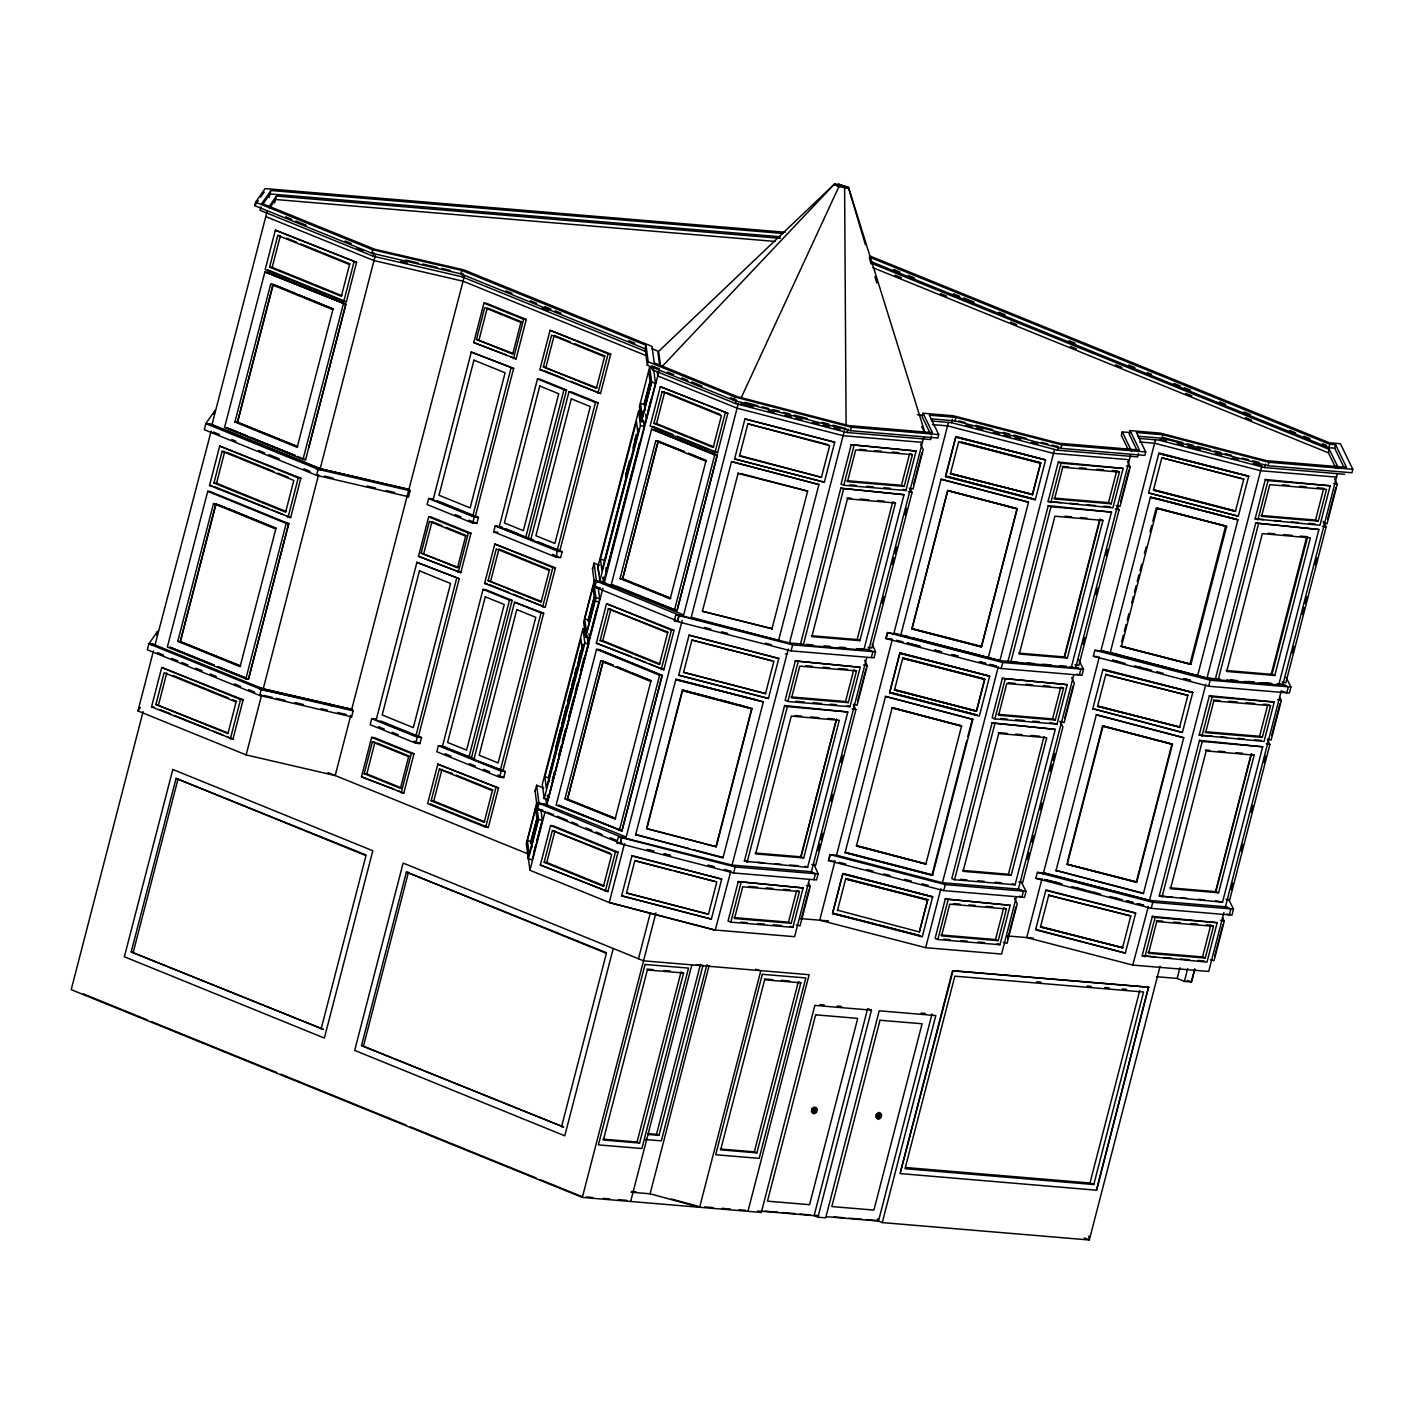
<?xml version="1.0" encoding="UTF-8"?>
<svg xmlns="http://www.w3.org/2000/svg" width="1424" height="1424" viewBox="0 0 1424 1424"><rect width="100%" height="100%" fill="white"/><g stroke="black" fill="none" stroke-linecap="round" stroke-linejoin="round"><path stroke-width="1.5" d="M259.649 695.446L261.197 689.447L353.134 710.861L352.102 709.49L260.361 688.112L261.197 689.447L352.298 709.526L353.134 710.861L351.586 716.859L259.649 695.446L147.348 649.789L148.897 643.79L261.197 689.43L263.209 688.913L330.421 704.488L331.258 705.77L330.421 704.435L258.883 688.504M210.378 491.529L207.744 491.298L167.356 646.994L245.854 678.874L248.488 679.106L288.609 523.64M308.723 447.688L345.729 304.273L267.178 272.162M555.947 746.763L560.914 727.557M561.999 723.285L566.414 706.215M567.517 701.961L570.828 689.163M571.932 684.891L573.587 678.483M574.691 674.228L576.346 667.82M579.105 657.158L580.761 650.75M583.075 644.075L548.525 777.735L549.059 781.527M638.717 428.749L604.719 560.291L600.43 559.205L636.475 421.415L637.916 432.985M552.334 780.512L554.559 771.897M559.009 754.684L561.234 746.087M562.338 741.779L565.666 728.874M569.013 715.969L574.014 696.603M575.118 692.295L577.343 683.698M580.689 670.775L584.018 657.87M639.661 442.579L606.304 571.683L605.805 567.891M586.261 629.408L583.021 628.607L542.33 784.232L544.217 798.544L548.009 799.505L588.201 644.004L587.097 635.674M684.463 451.657L655.788 440.746L620.045 578.589L622.662 578.803L658.119 440.942L684.214 451.639M603.046 661.128L567.464 798.989L615.702 818.551L564.954 798.775L600.714 660.932L613.085 665.239M621.932 830.904L558.778 805.272L621.932 830.904L662.249 675.474L599.148 649.575L596.531 649.344L556.143 805.041L621.932 830.904L662.035 675.457L598.828 649.558M930.637 418.798L954.934 420.845L1060.88 448.346L1144.807 455.395L1145.697 451.942L1061.77 444.893L955.824 417.392L929.32 415.167L938.701 434.569L937.811 438.022L850.484 430.689L733.93 400.447L647.333 365.238L645.161 348.773L460.824 273.835L371.753 253.205L254.7 205.626L255.59 202.172L265.078 188.591L785.194 232.254M261.001 206.836L260.111 210.289L372.963 256.16L462.035 276.79L646.176 351.657M269.118 197.402L270.898 190.496L783.253 233.5M156.569 635.229L157.601 631.224L148.897 643.79L155.038 644.947L211.161 431.134M213.974 414.402L215.024 410.397L205.821 423.658L204.273 429.674L316.573 475.331L408.51 496.745L410.059 490.746L409.293 489.518L317.356 468.104L318.122 469.333L410.059 490.746M350.767 715.578L351.586 716.859L350.731 715.56L335.21 775.546L246.138 754.916L137.95 710.932L153.454 650.946M211.945 424.815L267.071 211.624M143.094 711.626L71.2 989.644L582.345 1197.424L761.324 1212.447L814.866 1005.415L871.452 1010.15L817.91 1217.2L814.119 1215.651L759.704 1211.094M274.69 202.813L276.434 196.049L780.334 238.342M151.514 706.909L161.713 667.482L243.148 699.736L232.949 739.181L151.514 706.909L154.13 707.141M209.524 485.477L219.723 446.05L300.856 478.179L290.656 517.606L209.524 485.477L212.14 485.691M264.9 271.966L224.511 427.645L302.974 459.507L305.59 459.738L345.907 304.291L264.9 271.966L345.907 304.291M275.366 230.172L265.167 269.599L343.754 301.55L346.37 301.781L356.587 262.336L275.366 230.172L356.57 262.336M155.928 704.453L164.134 672.715L236.099 701.979L227.893 733.698L155.928 704.453L228.463 733.093M213.938 483.003L222.144 451.283L224.761 451.497L216.555 483.234L213.938 483.003L285.619 512.159L293.825 480.422L222.144 451.283M269.581 267.142L277.787 235.405L280.403 235.636L272.198 267.356L269.581 267.142L341.351 296.317L349.539 264.579L277.787 235.405M158.562 704.666L166.768 672.947M213.511 503.526L275.793 529.034L240.086 666.681L177.769 641.37L213.511 503.526L224.173 507.051M234.907 422.02L270.667 284.177L273.283 284.408L237.523 422.252L234.907 422.02L297.189 447.314L332.896 309.667L270.667 284.177M177.769 641.37L180.385 641.601L216.145 503.758M131.204 951.926L323.159 1029.285L131.204 951.926L176.078 778.412L365.986 854.952M133.286 952.104L178.142 778.59M230.332 738.949L240.531 699.522L243.148 699.736M245.854 678.874L286.188 523.427L288.805 523.658L248.488 679.106L218.246 666.841L248.488 679.106M288.04 517.393L298.221 477.948L300.856 478.179M302.974 459.507L343.291 304.06M343.754 301.55L353.953 262.123M371.753 253.205L372.643 249.752L255.59 202.172M372.963 256.16L373.853 252.707M316.573 475.331L318.122 469.333L320.133 468.799L364.686 479.123M246.138 754.916L261.66 694.93L260.806 694.574M263.209 688.913L318.584 474.815M320.133 468.799L375.277 255.608M460.824 273.835L461.714 270.382L372.643 249.752M462.035 276.79L462.925 273.337M351.692 709.419L464.349 276.238M375.918 719.031L371.717 718.675L370.169 724.691L415.755 743.221L419.955 743.577L421.522 737.561L380.778 720.989M432.86 498.881L428.66 498.525L427.093 504.523L472.697 523.071L476.898 523.409L478.446 517.41L437.684 500.839M361.465 776.81L371.664 737.383L374.281 737.596L413.992 753.741L403.793 793.168L361.465 776.81L393.861 789.145M416.912 562.355L376.167 719.957L415.861 736.101L418.496 736.315L459.24 578.714L416.912 562.355L459.24 578.714M418.478 556.286L428.677 516.841L431.294 517.054L470.988 533.199L460.789 572.644L418.478 556.286L460.789 572.644M471.291 352.084L433.092 499.806L472.786 515.951L475.385 516.164L513.637 368.442L471.291 352.084L513.637 368.442M473.747 342.561L483.946 303.116L486.563 303.348L526.275 319.474L516.075 358.919L473.747 342.561L506.143 354.879M364.188 773.659L372.394 741.94L375.01 742.153L366.805 773.891L364.188 773.659L400.429 788.398L408.635 756.678L372.394 741.94M421.184 553.117L429.389 521.398L465.648 536.136L457.442 567.856L421.184 553.117L458.047 567.268M476.47 339.41L484.676 307.673L520.917 322.411L512.711 354.149L476.47 339.41L513.316 353.544M423.818 553.349L432.024 521.611L442.081 525.705M479.087 339.624L487.293 307.904L521.522 321.824M321.094 1029.107L365.968 855.61L176.078 778.412M401.159 792.954L411.358 753.527L413.992 753.741M415.861 736.101L456.623 578.5M458.172 572.412L468.371 532.985L470.988 533.199M472.804 515.951L511.002 368.229M513.441 358.706L523.64 319.261L526.275 319.474M415.755 743.221L417.303 737.205L421.522 737.561M472.697 523.071L474.245 517.054L478.446 517.41M442.597 746.051L438.378 745.695L436.83 751.712L499.557 777.219L503.758 777.575L505.324 771.559L473.872 759.597L514.58 602.21L543.683 613.174L502.975 770.58L473.872 759.597M562.177 551.693L557.977 551.337L495.249 525.83L562.177 551.693L560.629 557.692L556.428 557.336L493.683 531.846L495.249 525.83L501.8 527.147L499.201 526.933L537.471 378.98L540.088 379.211L566.556 389.962L528.304 537.916L499.201 526.933L501.8 527.147M361.518 1045.554L563.584 1127.025L361.518 1045.554L406.392 872.04L606.41 952.674M363.583 1045.714L408.457 872.218M437.827 764.207L427.627 803.652L485.673 827.237L488.307 827.469L498.507 788.024L437.827 764.207L498.507 788.024M484.587 583.431L494.787 544.004L555.449 567.82L545.25 607.247L484.587 583.431L487.204 583.644M539.856 369.706L550.056 330.279L610.718 354.095L600.519 393.522L539.856 369.706L542.473 369.937M442.348 746.781L483.056 589.394L485.673 589.625L512.142 600.376L471.451 757.764L442.348 746.781L444.982 747.013M439.357 769.085L492.366 790.64L484.16 822.36L431.152 800.822L439.357 769.085L452.173 773.446M488.112 580.6L496.3 548.881L549.308 570.419L541.102 602.156L488.112 580.6L541.69 601.533M543.381 366.876L551.586 335.156L604.577 356.694L596.371 388.432L543.381 366.876L596.959 387.826M431.152 800.822L433.768 801.036L441.974 769.316M490.728 580.814L498.934 549.094L549.895 569.814M545.997 367.107L554.203 335.37L570.508 342.009M468.816 757.55L509.525 600.163L512.142 600.376M525.67 537.685L563.94 389.749L566.556 389.962M559.828 550.732L598.098 402.761L571.629 392.009L568.995 391.796L530.743 539.749L533.324 539.963L528.268 537.898M485.673 827.237L495.872 787.81M500.34 770.348L541.049 612.961L543.683 613.174M542.633 607.033L552.832 567.589L555.449 567.82M598.098 402.761L595.463 402.547L557.193 550.501L556.428 557.336M597.902 393.309L608.101 353.864L610.718 354.095M499.557 777.219L501.106 771.203L505.324 771.559M645.161 348.773L646.051 345.32L461.714 270.382M535.104 791.121L536.634 785.229L543.826 788.148M592.544 569.03L594.075 563.139L599.451 565.328M647.333 365.238L648.223 361.785L646.051 345.32M527.361 840.676L535.566 808.939L537.489 822.645L529.283 854.364L527.361 840.676L531.152 841.62L531.971 847.494M584.694 618.959L592.9 587.24L594.823 600.928L586.617 632.665L584.694 618.959L588.486 619.903L589.038 623.819M653.42 368.157L649.629 367.214L639.429 406.641L641.53 421.646L645.321 422.59L655.521 383.145L653.723 370.293M547.759 804.987L538.966 803.385L537.435 809.277L541.156 809.971L537.435 809.224L534.997 790.213M931.527 436.082L930.637 439.535L847.12 432.522L735.585 403.579L652.441 369.777L653.331 366.324L659.419 368.798M530.6 842.741L536.51 819.904M587.934 621.024L593.844 598.205M530.476 843.293L537.72 816.237M588.486 619.903L594.502 596.638M625.652 475.296L629.533 460.29M634.534 440.977L636.19 434.551M644.289 403.437L650.198 380.6M645.125 410.254L644.307 404.38L650.323 381.116M540.871 809.669L542.366 820.384L532.167 859.829L528.375 858.886L538.575 819.441L536.474 804.435M598.205 587.952L599.718 598.667L589.518 638.112L585.727 637.169L595.926 597.724L593.808 582.736M641.53 421.646L651.729 382.202L649.629 367.214M533.626 853.207L535.816 844.735M536.901 840.516L541.28 823.588M590.408 633.609L596.976 608.226M647.867 411.732L651.16 399.04M713.958 929.925L609.258 902.531L529.924 870.278L545.178 811.324M536.634 785.229L538.966 803.332L546.816 804.88L602.868 588.272M603.972 583.982L659.063 370.988M660.309 386.652L650.109 426.096L715.008 452.476L717.625 452.69L727.842 413.263L660.309 386.652L727.824 413.263M611.216 584.855L651.605 429.158L717.322 455.288L677.005 610.718L611.216 584.855L613.851 585.086M596.336 643.167L606.535 603.723L674.05 630.334L663.851 669.761L596.336 643.167L631.402 656.571M653.919 423.373L662.124 391.653L664.741 391.867L656.535 423.604L653.919 423.373L713.193 447.474L721.398 415.737L662.124 391.653M540.355 864.991L550.554 825.546L553.188 825.778L618.087 852.157L607.888 891.584L540.355 864.991L607.888 891.584M608.351 608.724L667.625 632.808L659.419 664.545L600.145 640.444L608.351 608.724L668.194 632.203M552.387 830.548L611.644 854.649L603.438 886.369L544.182 862.285L552.387 830.548L610.184 853.207M600.145 640.444L602.761 640.675L610.967 608.938M544.182 862.285L546.798 862.499L555.004 830.762M622.662 578.803L670.793 598.365L622.537 578.803L658.422 440.959M567.589 799.006L603.349 661.163L613.37 665.275M674.371 610.487L714.688 455.057L717.322 455.288M715.008 452.476L725.208 413.031M619.298 830.673L659.615 675.243L662.249 675.474M661.234 669.547L671.434 630.102L674.05 630.334M605.271 891.371L615.471 851.926L618.087 852.157M733.93 400.447L734.82 396.993L648.223 361.785M535.371 808.298L620.33 843.222L621.843 837.33L625.314 836.903L621.647 837.241L732.061 865.062L811.395 871.719M592.811 586.207L677.753 621.131L679.284 615.239L682.897 614.937L679.07 615.15M735.585 403.579L736.475 400.126L730.387 397.652M624.513 843.578L609.258 902.531L715.257 930.032L794.592 936.689L809.295 879.836M626.168 837.134L682.185 620.526M683.306 616.236L738.38 403.223M691.085 617.838L731.509 461.607L818.925 484.552L778.554 640.533L691.245 617.268M635.496 835.301L675.919 679.052L763.317 701.996L722.965 857.996L635.727 834.482M561.519 1126.847L606.393 953.332L406.392 872.04M621.612 895.821L631.971 855.824L721.719 879.106L711.359 919.121L621.612 895.821L711.359 919.121M678.678 675.172L689.038 635.175L778.786 658.458L768.426 698.472L678.678 675.172L768.426 698.472M734.588 458.937L744.966 418.941L834.713 442.223L824.336 482.22L734.588 458.937L824.336 482.22M626.507 892.99L708.458 914.244L626.507 892.99L634.873 860.683L670.597 869.957M683.573 672.342L765.525 693.595L683.573 672.342L691.939 640.035L771.79 660.754M827.718 444.519L747.867 423.8L739.483 456.089L821.434 477.36L739.661 455.52M613.228 948.491L564.776 1135.8L354.683 1050.396L403.134 863.069L643.541 960.808L809.135 974.71L747.938 1211.326M702.406 611.27L772.057 628.732L702.406 611.27L738.219 472.875M689.002 691.744L682.701 690.088L646.816 828.732L716.254 846.746L646.567 828.519L682.203 690.676L751.605 708.903L716.005 846.532M638.486 958.761L650.359 912.873M582.345 1197.424L655.948 912.837M602.975 1139.147L637.062 1142.012L681.046 971.969L683.573 972.984L639.59 1143.045L603.367 1140.001L647.35 969.958L683.573 972.984M771.844 629.301L807.657 491.102L740.355 473.444M716.254 846.746L752.086 708.298M630.654 1201.482L691.85 964.867M708.458 914.244L716.824 881.954L634.873 860.683M765.525 693.595L773.891 661.306L691.939 640.035M821.434 477.36L829.64 445.641L747.867 423.8M647.635 1133.593L656.517 1134.341L700.483 964.297M647.956 1134.447L659.027 1135.373L703.011 965.312L696.372 964.76M715.257 930.032L730.85 871.114M732.061 865.062L788.291 649.006M679.106 615.097L789.501 642.972L844.379 430.742M706.874 964.742L661.323 1140.855L644.769 1139.467M630.992 1192.208L650.092 1193.81L709.063 965.792M847.12 432.522L848.01 429.069M733.645 872.965L735.193 866.967L818.124 873.927L816.575 879.943L733.645 872.965L616.823 842.866L618.39 836.849L735.193 866.967M791.085 650.875L792.634 644.876L875.564 651.836L874.016 657.835L791.085 650.875L674.264 620.775L675.83 614.759L792.634 644.876M850.484 430.689L851.374 427.236L938.701 434.569M738.255 881.598L728.056 921.043L730.797 922.147L792.919 927.362L803.118 887.935L738.255 881.598L803.118 887.935M795.322 660.95L785.122 700.394L787.864 701.498L849.986 706.713L860.185 667.286L795.322 660.95L860.185 667.286M851.249 444.715L841.05 484.16L843.791 485.264L905.895 490.479L916.095 451.034L851.249 444.715L916.095 451.034M744.36 861.2L784.606 705.521L847.832 711.964L807.622 867.394L744.36 861.2L748.686 861.556M840.819 488.236L800.555 643.897L803.296 645.019L863.834 650.092L904.026 494.68L840.819 488.236L904.026 494.68M730.797 922.147L740.996 882.72M787.864 701.498L798.063 662.071M843.791 485.264L853.991 445.837M747.102 862.303L787.347 706.642L847.832 711.964M803.296 645.019L843.542 489.34M760.825 970.652L699.629 1207.267L650.092 1193.81M800.858 856.839L836.458 719.209M755.076 852.994L800.964 856.839L836.547 719.209M811.271 635.691L857.159 639.554L892.741 501.924L895.482 503.028L859.9 640.658L811.822 636.635L847.476 498.792L895.482 503.028M803.706 857.96L839.288 720.33L791.281 716.094L755.628 853.919L803.706 857.96L800.964 856.839M733.947 917.59L788.469 922.165L796.675 890.445L799.416 891.549L791.21 923.286L734.499 918.516L742.705 886.796L799.416 891.549M790.996 696.941L845.536 701.516L853.741 669.796L856.483 670.918L848.277 702.637L791.566 697.885L799.772 666.147L856.483 670.918M846.924 480.707L901.463 485.281L909.669 453.562L912.41 454.665L904.204 486.403L847.494 481.632L855.699 449.913L912.41 454.665M870.117 257.406L1329.731 444.252L1335.57 444.733L1346.517 467.375L1266.417 460.664L1160.418 433.145L1130.104 430.6L1139.431 450.002L1059.296 443.273L953.35 415.772L923.037 413.227L922.147 416.68L930.602 434.142M811.324 871.951L866.718 657.799M923.713 437.399L868.836 649.629L856.714 648.614M818.23 850.555L819.904 844.094M821.025 839.786L822.68 833.325M831.046 801.018L832.72 794.556M841.068 762.249L842.741 755.788M882.221 603.1L883.895 596.656M892.243 564.349L893.916 557.888M895.037 553.58L896.711 547.119M905.059 514.812L906.732 508.35M801.231 919.228L808.885 889.608M857.746 700.697L865.952 668.96M913.674 484.463L921.88 452.725M808.458 882.827L810.238 886.476L800.039 925.903L796.247 925.013M853.919 705.806L855.877 709.739L815.614 865.418L811.84 864.51M864.653 660.344L867.287 665.827L857.088 705.254L853.314 704.364M910.114 488.503L912.072 492.455L871.808 648.116L868.035 647.226M813.905 879.712L815.471 873.695L810.398 871.648L813.068 872.716M871.346 657.621L872.894 651.605L867.839 649.558L870.509 650.626M828.75 860.719L830.299 854.703L836.725 855.237M720.259 1149.008L754.346 1151.856L798.33 981.812L800.858 982.827L756.874 1152.888L720.651 1149.844L764.635 979.801L800.858 982.827M834.962 861.235L819.708 920.189L925.653 947.69L1001.588 954.062L1016.291 897.209M948.402 422.554L893.952 633.128L999.879 660.629L1071.275 667.5L1111.468 512.088L1048.26 505.645L1007.996 661.306M932.079 421.041L951.57 422.679L952.46 419.226M954.934 420.845L955.824 417.392M900.698 635.478L941.122 479.229L1028.52 502.191L988.149 658.173L900.698 635.478L907.266 636.564M845.091 852.638L885.514 696.407L972.895 719.44L932.56 875.333L845.091 852.638L932.56 875.333M832.506 913.532L842.883 873.517L932.613 896.817L922.254 936.814L832.506 913.532L875.404 924.051M889.573 692.883L899.932 652.868L989.68 676.169L979.32 716.165L889.573 692.883L899.932 652.868M945.5 476.648L955.86 436.634L1045.608 459.934L1035.23 499.931L945.5 476.648L955.86 436.634M837.401 910.684L845.785 878.394L927.718 899.648L919.352 931.955L837.543 910.185M894.468 690.035L902.834 657.746L984.785 678.999L976.561 710.825L894.468 690.035L976.419 711.306L894.628 689.465M950.395 473.8L1032.507 494.502L950.395 473.8L958.761 441.511M912.001 628.91L947.814 490.515L1017.217 508.742L981.456 646.923L912.001 628.91L981.456 646.923M961.592 725.991L892.225 707.675L856.411 846.07L925.849 864.101L856.572 845.5M811.929 1108.922L812.25 1111.201M814.119 1215.651L867.661 1008.619L871.452 1010.15M981.403 646.514L1016.985 508.884L947.601 490.657L911.947 628.482L981.617 646.371M925.849 864.101L961.609 725.884L892.225 707.675M932.097 874.71L966.718 740.783M967.822 736.528L972.272 719.334M919.352 931.955L927.718 899.648M976.419 711.306L984.767 679.088L902.674 658.315L984.625 679.568M1032.329 495.071L1040.713 462.764L960.862 442.045L1040.695 462.853L1032.489 494.573L950.538 473.302M877.807 1114.369L876.97 1117.573L878.501 1119.335L880.851 1117.893L881.687 1114.689L880.157 1112.927L877.362 1114.814M925.653 947.69L940.89 888.736M906.839 636.439L887.739 632.612L886.191 638.628L892.385 639.145L836.511 855.219L942.457 882.72L998.331 666.646M1054.347 450.055L999.879 660.629L955.486 649.095M943.756 890.605L945.305 884.589L1026.045 891.371L1024.497 897.387L943.756 890.605L828.376 860.612L829.925 854.596L945.305 884.589M1001.197 668.515L1002.745 662.498L1083.486 669.28L1081.937 675.296L1001.197 668.515L885.799 638.522L887.366 632.505L1002.745 662.498M951.57 422.679L1057.498 450.18L1058.406 446.727L1052.033 445.071M1060.88 448.346L1061.77 444.893M945.305 898.971L935.105 938.416L937.846 939.537L999.951 944.735L1010.15 905.308L945.305 898.971L1010.15 905.308M1002.354 678.34L992.154 717.767L994.895 718.889L1057.017 724.104L1067.217 684.659L1002.354 678.34L1067.217 684.659M1048.082 501.533L1058.281 462.088L1123.127 468.425L1112.927 507.852L1048.082 501.533L1060.933 502.601M992.065 722.929L951.802 878.608L954.543 879.729L1015.081 884.802L1055.273 729.373L992.065 722.929L1055.273 729.373M937.846 939.537L948.028 900.093M994.895 718.889L1005.095 679.444M1050.823 502.636L1061.022 463.209L1123.127 468.425M954.543 879.729L994.806 724.051M1010.737 662.427L1051.001 506.748L1111.468 512.088M877.665 1218.819L877.22 1220.546L866.326 1219.638M826.24 1216.683L878.483 1221.062L932.026 1014.013M878.483 1221.062L882.275 1222.593L935.817 1015.561L879.231 1010.809L825.689 1217.858L817.91 1217.2M900.627 1171.436L952.531 970.67L1148.527 987.135L1096.533 1190.215L900.075 1173.572L953.012 970.865L1149.008 987.313M1064.191 656.927L1099.791 519.297L1102.941 520.436L1067.341 658.084L1019.281 654.043L1054.917 516.218L1102.941 520.436M1130.905 432.647L1122.29 431.917L1121.382 435.37L1127.915 448.952M962.517 870.402L1008.406 874.265L1044.006 736.617M1018.712 653.118L1064.6 656.962L1100.2 519.333M1011.147 875.368L1046.747 737.739L998.722 733.502L963.087 871.346L1011.147 875.368L1008.406 874.265M940.979 934.963L995.501 939.555L1003.706 907.818L1006.448 908.939L998.242 940.659L941.531 935.906L949.737 904.169L1006.448 908.939M998.028 714.332L1052.567 718.906L1060.773 687.169L1063.514 688.29L1055.309 720.01L998.598 715.257L1006.804 683.52L1063.514 688.29M1053.956 498.08L1108.495 502.654L1116.701 470.935L1119.442 472.056L1111.236 503.776L1054.525 499.023L1062.731 467.286L1119.442 472.056M1130.104 430.6L1129.196 434.053L1137.598 451.515M1073.714 675.154L1018.391 889.092L1021.061 890.178M1130.709 454.772L1075.832 667.002L1078.484 668.087M1027.469 859.313L1029.143 852.851M1031.919 842.082L1033.593 835.621M1040.285 809.775L1041.941 803.314M1050.307 771.025L1051.98 764.563M1053.084 760.256L1054.757 753.794M1083.112 644.182L1084.785 637.721M1095.91 594.645L1097.584 588.183M1105.95 555.876L1107.605 549.415M1007.694 938.719L1015.899 906.981M1064.76 718.07L1072.966 686.35M1120.67 501.835L1128.876 470.098M1117.128 505.894L1119.068 509.828L1078.822 665.506L1075.031 664.599M1127.577 461.483L1130.229 466.965L1120.029 506.392L1116.256 505.502M1138.541 453.455L1137.634 456.908L1057.498 450.18M1007.355 935.942L1026.757 937.579L1042.012 878.608M1043.133 874.318L1099.328 656.962M1155.469 439.927L1101.001 650.519L1207.018 678.02L1219.763 679.088M1162.002 438.218L1162.892 434.765L1268.891 462.284L1352.8 469.315L1351.91 472.768L1268.001 465.737L1162.002 438.218L1137.687 436.189M1035.729 929.374L1125.334 953.119L1035.586 929.819L1045.786 890.392L1135.693 913.104L1045.928 889.947M1092.653 709.188L1103.013 669.173L1192.76 692.456L1182.401 732.47L1092.813 708.618M1148.581 492.935L1158.94 452.939L1248.688 476.221L1238.328 516.236L1148.581 492.935L1238.328 516.236M1040.481 926.988L1122.593 947.69L1040.481 926.988L1048.865 894.681M1097.548 706.34L1179.659 727.041L1097.548 706.34L1105.914 674.05M1153.476 490.105L1235.427 511.358L1153.476 490.105L1161.842 457.798L1241.692 478.517M1055.932 870.936L1096.32 714.848L1183.718 737.792L1143.401 893.649L1056.11 870.384M1121.614 641.743L1123.287 635.282M1124.39 630.974L1126.064 624.513M1127.185 620.205L1128.858 613.744M1131.635 602.975L1133.308 596.514M1134.43 592.206L1136.103 585.745M1137.206 581.437L1138.88 574.976M1140.001 570.668L1141.656 564.207M1144.451 553.455L1146.124 546.994M1150.022 531.917L1151.696 525.456M1152.799 521.148L1156.146 508.226L1226.651 526.275M1157.178 508.297L1226.58 526.524L1190.891 664.474L1121.453 646.443L1157.267 508.048L1224.551 525.723M1067.413 861.858L1102.496 726.187L1172.415 744.343L1136.69 882.399L1067.252 864.368L1103.066 725.973L1170.35 743.648M1225.548 526.435L1189.948 664.065L1120.492 646.051M1171.899 744.414L1136.299 882.043L1066.861 864.012M1122.432 948.242L1130.798 915.952L1048.687 895.251L1130.798 915.952M1179.499 727.611L1187.865 695.304L1105.754 674.602L1187.83 695.428M1235.427 511.358L1243.793 479.069M1125.334 953.119L1135.693 913.104M1026.757 937.579L1132.774 965.08L1148.367 906.465M1139.147 438.414L1158.62 440.052L1264.637 467.57L1265.527 464.117M1151.215 908.334L1152.781 902.318L1233.504 909.099L1231.956 915.116L1151.215 908.334L1035.835 878.341L1037.384 872.325L1152.781 902.318M1208.656 686.243L1210.204 680.227L1290.945 687.009L1289.396 693.025L1208.656 686.243L1093.276 656.25L1094.825 650.234L1210.204 680.227M1268.001 465.737L1268.891 462.284M1142.137 955.789L1152.336 916.362L1217.182 922.681L1206.982 962.126L1142.137 955.789L1154.989 956.875M1199.186 735.14L1209.385 695.713L1274.249 702.032L1264.049 741.477L1199.186 735.14L1212.038 736.226M1255.114 518.906L1265.313 479.479L1330.158 485.798L1319.959 525.242L1255.114 518.906L1263.675 519.618M1159.243 896.016L1199.506 740.355L1262.714 746.799L1222.522 902.211L1159.243 896.016L1172.219 897.102M1255.701 523.053L1215.437 678.732L1218.179 679.835L1278.716 684.926L1318.909 529.497L1255.701 523.053L1318.909 529.497M1144.878 956.91L1155.078 917.465L1217.182 922.681M1201.927 736.261L1212.127 696.817L1274.249 702.032M1257.855 520.027L1268.054 480.582L1330.158 485.798M1161.984 897.138L1202.248 741.459L1262.714 746.799M1218.179 679.835L1258.442 524.174M905.628 1167.52L1089.983 1183.006L1139.77 990.463M1093.774 1184.537L1143.561 992.012L954.828 976.17L905.041 1168.695L1093.774 1184.537L1089.983 1183.006M1148.527 987.135L1096.533 1190.215M1160.079 966.309L1089.307 1239.984L882.275 1222.593M1156.484 976.704L1177.167 978.448L1179.944 967.75M1177.167 978.448L1184.394 981.385L1187.705 968.551M871.274 261.696L1328.841 447.706L1329.731 444.252M1194.611 969.139L1191.283 981.955L1187.278 980.335M872.663 267.57L1328.147 452.725L1329.322 449.308L1338.702 468.692M1194.878 969.157L1191.568 981.973L1184.394 981.385M1271.187 674.3L1306.769 536.67M1335.943 468.265L1328.432 452.761L1329.322 449.308M1215.544 891.638L1251.144 754.008L1254.188 755.147L1218.588 892.777L1170.528 888.754L1206.181 750.911L1254.188 755.147M1169.958 887.811L1215.847 891.673L1251.447 754.044M1226.135 670.526L1272.041 674.371L1307.641 536.741L1300.343 536.1M1274.783 675.492L1310.383 537.863L1262.376 533.626L1226.723 671.452L1274.783 675.492L1272.041 674.371M1148.011 952.353L1202.532 956.928L1210.738 925.191L1213.479 926.312L1205.274 958.032L1148.563 953.279L1156.769 921.559L1213.479 926.312M1205.078 731.705L1259.599 736.279L1267.805 704.542L1270.546 705.663L1262.34 737.401L1205.63 732.63L1213.835 700.911L1270.546 705.663M1260.988 515.47L1315.527 520.045L1323.733 488.307L1317.182 487.756M1343.811 467.054L1334.68 448.186L1335.57 444.733M1318.268 521.148L1326.474 489.429L1269.763 484.658L1261.557 516.396L1318.268 521.148L1315.527 520.045M1223.928 912.499L1208.691 971.453L1132.774 965.08M1225.049 908.192L1281.262 690.854M1337.385 473.8L1282.917 684.392L1277.72 683.947M1231.137 889.608L1232.81 883.147M1241.158 850.84L1242.832 844.379M1251.18 812.089L1252.853 805.628M1263.996 762.552L1265.669 756.091M1292.333 652.94L1294.007 646.478M1302.373 614.171L1304.046 607.71M1305.149 603.402L1306.823 596.941M1315.171 564.634L1316.844 558.172M1214.708 956.091L1222.913 924.372M1271.757 735.443L1279.962 703.723M1327.684 519.208L1335.89 487.471M1222.486 917.572L1224.248 921.221L1214.049 960.666L1210.364 959.776M1267.93 740.551L1269.888 744.503L1229.624 900.164L1225.939 899.292M1279.553 696.923L1281.315 700.572L1271.116 740.017L1267.431 739.127M1323.163 521.291L1326.082 527.2L1285.819 682.879L1282.134 681.989M1334.591 478.856L1337.225 484.338L1327.026 523.783L1323.341 522.893M642.402 411.963L638.611 411.002L597.92 566.645L599.807 580.956L603.598 581.918L644.235 426.524L643.452 420.276M544.858 776.81L580.885 639.002L582.345 650.572L546.353 788.166L544.858 776.81L548.632 777.753L583.021 646.318M625.67 475.919L627.913 467.392M632.932 448.204L635.157 439.678M638.611 430.991L601.943 570.579L600.43 559.205M556.143 746.817L561.163 727.628M562.284 723.356L566.752 706.304M567.856 702.05L576.773 667.927M577.895 663.673L581.241 650.875M599.807 580.956L640.444 425.562L638.611 411.002M544.217 798.544L584.855 643.167L583.021 628.607M552.387 780.53L554.648 771.933M559.134 754.72L561.394 746.123M562.516 741.833L565.88 728.928M569.262 716.023L570.383 711.733M547.439 795.411L548.009 799.505L588.646 644.129L587.863 637.881M731.509 461.607L818.925 484.552M744.966 418.941L834.713 442.223M689.038 635.175L778.786 658.458M631.971 855.824L721.719 879.106M682.701 690.088L752.014 708.547M807.604 491.102L738.041 473.444M763.406 701.765L675.759 679.622L754.862 699.522M941.122 479.247L1028.52 502.191M885.514 696.407L972.93 719.351M947.814 490.515L1017.217 508.742M932.613 896.817L842.705 874.087M1161.842 457.798L1243.757 479.194M1110.293 652.441L1150.485 497.029L1237.883 519.974L1197.602 675.724L1112.429 653.011M1096.373 714.706L1183.771 737.65M1121.453 646.443L1190.98 664.154M1103.066 725.973L1172.468 744.2M1067.252 864.368L1136.833 881.972M1248.688 476.221L1158.78 453.508L1248.652 476.346M1237.972 519.724L1150.396 497.35L1163.355 500.127M1192.76 692.456L1102.852 669.743L1192.725 692.58M1182.401 732.47L1092.778 708.743M741.05 398.097L838.914 186.615L838.772 184.372L834.5 184.016L658.618 351.408L660.522 365.808M154.753 645.357L148.915 643.79L153.044 644.129L265.345 689.786L261.197 689.447L268.887 691.227M682.861 614.634L604.15 582.719L594.609 580.422M625.439 836.742L546.727 804.809L537.168 802.531M254.7 205.626L258.26 200.535M260.628 197.135L264.188 192.044M270.898 190.496L261.891 203.383L374.743 249.253L463.815 269.884L652.05 346.406L654.221 362.871L737.365 396.673L848.9 425.616L932.435 432.629L923.037 413.227M263.262 203.614L270.008 193.949L780.156 236.758M269.172 206.444L276.434 196.049M269.492 208.171L275.544 199.502L775.012 241.421M137.95 710.932L140.371 707.461M662.32 366.271L834.5 184.016L838.914 186.615L848.811 188.235L924.781 432.166M813.353 1111.646L814.101 1108.709M876.258 1114.351L878.038 1114.511M877.682 1117.075L878.448 1114.155M677.753 621.131L678.678 615.488L676.204 614.848M620.33 843.222L621.968 843.026L620.116 843.133M212.71 425.135L205.839 423.622L318.122 469.315L322.269 469.671L209.969 424.014L205.839 423.658L213.6 425.26L324.334 470.276L321.326 470.062M318.335 468.443L406.926 488.913L409.827 490.693L409.044 489.464M1328.841 447.706L1334.68 448.186M1162.892 434.765L1136.37 432.54L1145.697 451.942M917.376 414.722L923.856 415.274M932.453 424.583L947.547 425.865L1053.493 453.366L1129.428 459.738M1139.52 441.974L1154.615 443.238L1260.614 470.739L1336.531 477.111M1264.637 467.57L1344.737 474.281M922.432 442.366L843.097 435.691L737.098 408.19L657.781 375.954L657.229 371.824M859.491 449.343L866.041 449.895M874.763 450.625L881.314 451.177M892.207 452.084L898.758 452.636M1062.162 466.36L1068.712 466.912M1079.623 467.82L1086.156 468.371M1097.067 469.279L1103.618 469.831M1112.34 470.561L1116.701 470.935M1282.294 484.836L1288.827 485.388M1299.738 486.296L1306.289 486.848M849.612 484.872L856.038 485.406M866.753 486.314L873.179 486.848M883.877 487.738L890.303 488.29M1069.495 503.331L1078.075 504.043M1086.637 504.772L1095.198 505.484M1103.76 506.196L1110.186 506.748M1274.391 520.525L1280.817 521.059M1291.532 521.967L1297.958 522.501M1308.656 523.409L1315.082 523.943M319.955 468.727L315.808 468.371L318.122 469.315M493.683 531.846L497.902 532.202M1095.198 650.341L1101.624 650.875L1207.356 678.358L1220.368 679.444M674.656 620.864L678.91 621.22M1093.65 656.339L1097.726 656.695M789.501 642.972L801.997 644.022M806.376 644.396L812.944 644.947M823.891 645.855L830.459 646.407M839.199 647.155L845.767 647.689M1010.168 661.501L1016.647 662.035M1027.452 662.943L1033.949 663.495M1042.582 664.225L1051.232 664.937M1059.883 665.667L1066.362 666.218M1070.332 666.539L1080.887 669.066L1079.339 675.083L1076.936 674.104M1230.585 679.996L1237.064 680.547M1247.869 681.455L1254.366 681.989M1263.017 682.719L1271.65 683.449M1226.865 679.996L1237.705 680.903M1244.202 681.455L1252.871 682.185M1259.368 682.719L1270.208 683.627M1276.705 684.179L1283.291 684.73L1288.346 686.795L1286.798 692.794L1281.903 691.227M785.336 653.865L786.653 653.972M805.753 665.773L812.303 666.325M823.197 667.233L829.747 667.785M838.469 668.515L847.191 669.244M1008.423 682.772L1014.974 683.324M1025.867 684.25L1032.418 684.802M1043.329 685.709L1049.862 686.261M1213.284 699.967L1219.816 700.519M1228.538 701.249L1237.278 701.979M1246 702.726L1254.722 703.456M1263.444 704.186L1267.805 704.542M795.838 701.284L804.4 702.014M812.962 702.726L821.541 703.438M830.103 704.168L836.529 704.702M1000.734 718.479L1007.16 719.031M1015.721 719.743L1024.283 720.473M1032.845 721.185L1039.271 721.719M1049.986 722.627L1057.017 724.104M1220.617 736.938L1227.043 737.49M1237.741 738.38L1244.167 738.914M1254.882 739.821L1261.308 740.355M618.764 836.938L621.238 837.579L620.526 843.204M1037.758 872.431L1044.184 872.965L1149.916 900.449L1225.85 906.821L1230.923 908.886L1229.357 914.884L1226.972 913.923M617.215 842.955L621.469 843.311M830.815 860.879L835.158 861.253M1036.209 878.43L1040.285 878.786M757.319 862.285L763.816 862.837M774.62 863.745L781.1 864.279M789.75 865.009L798.401 865.739M960.452 879.338L966.932 879.872M977.736 880.78L984.233 881.331M995.038 882.239L1001.535 882.791M1180.87 897.832L1187.349 898.384M1198.171 899.292L1204.651 899.826M1215.455 900.733L1222.522 902.211M942.457 882.72L1018.391 889.092L1023.447 891.157L1021.898 897.173L1019.495 896.194M748.686 886.422L757.408 887.152M766.148 887.882L772.68 888.434M783.592 889.341L790.142 889.893M953.546 903.617L960.079 904.151M968.818 904.899L975.351 905.433M986.262 906.358L992.813 906.91M1156.217 920.616L1162.749 921.168M1173.661 922.093L1180.211 922.627M1191.105 923.553L1197.655 924.105M1206.377 924.835L1210.738 925.191M800.306 918.569L828.554 920.936M1028.947 937.757L1033.326 938.131M740.907 922.111L747.333 922.663M758.049 923.553L764.474 924.087M773.036 924.817L781.616 925.529M943.667 939.128L950.093 939.68M960.791 940.57L967.216 941.104M977.932 942.012L984.358 942.546M1163.55 957.587L1172.112 958.316M1180.674 959.028L1189.254 959.74M1197.815 960.47L1204.241 961.004M1036.619 981.812L1041.015 982.168M1087.099 986.049L1091.496 986.405M1104.668 987.508L1109.047 987.882M1122.219 988.986L1126.615 989.36M646.959 969.103L653.349 969.637M663.993 970.527L670.401 971.061M764.243 978.947L772.751 979.659M781.278 980.371L789.804 981.1M819.779 1004.596L824.14 1004.97M837.187 1006.056L841.548 1006.43M921.15 1013.105L925.493 1013.479M631.633 1191.443L635.905 1191.799M764.973 1211.13L778.038 1212.216M782.381 1212.589L795.446 1213.675M799.807 1214.049L810.683 1214.957M814.795 1215.313L818.693 1215.633M833.681 1216.897L844.574 1217.805M848.918 1218.179L861.983 1219.264M586.172 1196.925L592.615 1197.477M603.331 1198.367L609.757 1198.919M618.336 1199.631L626.916 1200.361M704.738 1206.876L713.299 1207.605M721.861 1208.317L730.423 1209.047M738.985 1209.759L745.411 1210.293M1268.197 533.27L1274.907 533.858M1283.629 534.623L1292.369 535.388M1065.17 516.236L1071.649 516.823M1080.318 517.571L1086.797 518.158M846.924 497.884L851.285 498.258M860.007 499.041L868.747 499.806M877.469 500.572L884.019 501.141M1205.309 749.967L1209.67 750.359M1218.41 751.124L1224.96 751.694M1235.872 752.673L1242.404 753.243M998.171 732.577L1006.893 733.36M1015.632 734.125L1022.183 734.695M1030.905 735.478L1039.627 736.244M795.073 715.56L801.605 716.13M810.327 716.895L819.031 717.66M827.753 718.444L834.286 719.013M605.2 582.897L596.407 581.295M330.475 704.506L352.28 709.561M405.662 260.076L418.389 263.031M422.625 264.01L437.471 267.445M441.725 268.424L450.198 270.4M400.714 261.518L407.086 262.977M263.778 695.428L272.251 697.386M276.505 698.365L284.978 700.341M321.041 708.689L327.395 710.149M294.999 702.548L303.543 704.542M337.737 712.498L346.281 714.492M324.619 476.15L333.127 478.144M367.125 486.065L375.616 488.04M386.242 490.515L394.751 492.508M1333.54 483.466L1337.225 484.338M1126.455 466.057L1130.229 466.965M1322.309 526.31L1326.082 527.2M1115.295 508.92L1119.068 509.828M909.242 488.129L913.015 489.019L923.215 449.592L920.563 444.11M908.281 491.547L912.072 492.455M1285.961 685.816L1283.22 684.73M1277.631 699.7L1281.315 700.572M1266.203 743.613L1269.888 744.503M863.514 664.919L867.287 665.827M1060.328 721.737L1064.102 722.644L1074.301 683.2L1071.649 677.735M852.086 708.849L855.877 709.739M1228.52 907.907L1225.779 906.821M1220.564 920.349L1224.248 921.221M1018.836 881.901L1022.628 882.791L1062.874 727.112L1059.954 721.203M806.447 885.568L810.238 886.476M1003.261 942.385L1007.035 943.293L1017.234 903.848L1014.582 898.366M593.096 586.314L600.447 588.094M535.655 808.423L543.025 810.185M651.729 382.202L655.521 383.145M644.307 404.38L640.515 403.437L642.438 417.143L650.643 385.406L648.721 371.717M595.926 597.724L599.718 598.667M594.823 600.928L598.614 601.871M538.575 819.441L542.366 820.384M640.444 425.562L644.235 426.524M584.855 643.167L588.646 644.129M1163.764 437.702L1182.846 442.65M1187.082 443.754L1193.437 445.409M1197.673 446.513L1210.4 449.806M1214.636 450.91L1221.009 452.565M1225.245 453.651L1231.6 455.306M1242.209 458.065L1248.563 459.703M1252.8 460.806L1259.172 462.462M1160.133 439.375L1166.487 441.031M1177.096 443.772L1183.451 445.427M1187.687 446.531L1200.414 449.824M1215.259 453.669L1221.614 455.324M1232.223 458.083L1238.577 459.721M1253.423 463.583L1261.895 465.773L1206.947 678.251L1101.322 650.839M955.7 437.204L1045.608 459.934L955.842 436.705M1153.6 489.66L1235.551 510.913M958.601 442.063L1040.535 463.334M734.82 396.993L851.374 427.236M745.055 402.351L757.924 405.698M762.214 406.801L768.64 408.474M772.929 409.578L779.373 411.251M783.663 412.373L790.089 414.046M794.378 415.149L807.248 418.496M822.271 422.394L828.697 424.049M832.987 425.171L845.874 428.517M740.498 403.775L753.225 407.086M768.07 410.931L774.425 412.586M785.033 415.327L791.388 416.983M795.624 418.086L801.979 419.724M812.588 422.483L818.942 424.138M823.179 425.224L829.551 426.88M833.788 427.983L840.142 429.639M1033.272 498.809L945.661 476.079L1035.39 499.45M1112.447 660.149L1125.12 663.442M1139.912 667.269L1146.249 668.924M1156.804 671.665L1163.141 673.303M1184.27 678.785L1190.606 680.441M911.52 637.685L945.661 646.532M949.933 647.635L984.055 656.5M899.772 653.438L989.68 676.169L899.915 652.957M1097.673 705.895L1179.624 727.148M704.488 627.414L710.825 629.052M721.398 631.775L727.735 633.413M765.525 643.15L771.541 644.734M977.345 715.044L891.869 692.865L977.327 715.133M1056.056 870.527L1143.525 893.222M1043.881 872.948L1149.506 900.342L1205.808 684.374M1050.485 880.815L1056.857 882.471M1044.433 879.498L1050.787 881.153M1055.006 882.239L1061.343 883.895M1071.898 886.618L1078.235 888.273M1082.471 889.359L1095.145 892.652M1109.937 896.497L1116.274 898.135M1126.829 900.876L1133.166 902.531M1137.402 903.617L1143.739 905.272L1137.242 903.564M1040.624 926.543L1122.557 947.797M927.558 900.217L845.607 878.964L927.7 899.737M635.656 834.731L689.002 848.562M693.257 849.683L723.125 857.426M647.528 849.541L653.812 851.178M664.278 853.884L670.544 855.521M714.118 866.824L707.959 865.222L714.296 866.842M724.353 869.477L730.512 871.079M647.048 849.505L653.402 851.143M663.958 853.866L670.312 855.504M674.798 871.043L714.723 881.403M879.694 925.155L920.278 935.693M958.815 420.881L965.169 422.519M975.76 425.278L992.724 429.674M1003.315 432.433L1009.669 434.071M1013.906 435.174L1026.615 438.467M1041.442 442.33L1047.797 443.968M965.792 425.295L972.147 426.951M976.383 428.037L982.738 429.692M993.329 432.451L999.684 434.089M1003.92 435.192L1010.275 436.848M1014.511 437.951L1020.883 439.589M1031.474 442.348L1037.829 443.985M1112.963 660.238L1119.424 661.911M1134.465 665.827L1140.927 667.5M1145.216 668.621L1151.678 670.295M1183.914 678.678L1190.375 680.352M911.075 637.543L951.25 647.991M907.408 643.007L920.1 646.3L907.23 642.989M934.892 650.163L941.246 651.8L934.767 650.145M951.819 654.559L958.156 656.197L951.713 654.542M896.639 640.248L902.994 641.886M1044.771 879.534L1051.232 881.207M1055.522 882.328L1061.984 884.001M1077.025 887.917L1083.486 889.591M1094.237 892.385L1100.681 894.076M1115.74 897.974L1122.183 899.665M1126.491 900.769L1132.934 902.46M856.518 845.785L925.956 863.816M845.233 852.157L932.702 874.87M839.199 862.339L845.731 863.994M866.735 869.494L873.09 871.132M883.681 873.891L890.142 875.546M904.881 879.391L911.289 881.047M921.826 883.788L928.217 885.443M932.595 896.889L842.848 873.588L832.648 913.033L920.26 935.782M1167.609 501.248L1180.407 504.612M1184.661 505.734L1201.731 510.201M1205.986 511.323L1223.038 515.808M1227.31 516.93L1235.836 519.155M892.154 707.959L961.538 726.187M693.203 692.847L716.343 698.917M720.544 700.021L733.164 703.331M737.365 704.435L743.684 706.09M682.63 690.32L749.914 707.995M755.61 969.246L759.081 970.189M671.487 1199.061L698.312 1206.342M227.003 427.876L247.064 435.993M251.069 437.631L295.195 455.52M834.642 184.889L838.914 186.615M869.922 255.982L1329.553 442.828L1340.429 443.736L1352.8 469.315M893.756 269.492L899.95 272.002M908.192 275.348L914.368 277.858M953.528 293.789L959.723 296.299M963.834 297.972L974.141 302.155M998.883 312.212L1005.059 314.74M1068.961 340.71L1075.138 343.22M1128.734 365.007L1134.91 367.517M1147.281 372.536L1151.393 374.227M1174.07 383.43L1180.247 385.957M1184.376 387.631L1190.553 390.14M1219.407 401.871L1225.601 404.38M1244.149 411.928L1250.325 414.437M1289.485 430.351L1295.68 432.86M1303.921 436.225L1310.098 438.734M1322.469 443.754L1326.598 445.445M871.488 263.28L1329.055 449.272M895.126 275.206L901.303 277.716M940.463 293.647L946.64 296.156M1010.542 322.127L1016.718 324.636M1070.314 346.424L1076.491 348.933M1115.651 364.864L1121.845 367.374M1185.729 393.344L1191.924 395.854M1245.502 417.641L1251.678 420.151M1265.313 479.479L1268.054 480.582M1058.281 462.088L1061.022 463.209M1108.495 502.654L1111.236 503.776M1048.26 505.645L1051.001 506.748M651.64 348.56L657.781 351.052L659.686 365.47M505.894 290.799L512.035 293.308M530.44 300.784L536.581 303.276M544.769 306.605L550.91 309.097M555.004 310.77L561.127 313.262M628.66 340.71L634.784 343.202M542.188 307.887L548.329 310.379M647.404 356.142L463.067 281.204L373.978 260.574L265.79 216.59M285.619 216.84L291.778 219.349M295.889 221.023L306.142 225.188M345.124 241.03L351.283 243.54M667.536 372.091L673.605 374.565M681.722 377.858L687.81 380.333M691.868 381.988L701.996 386.118M356.89 248.15L363.013 250.642M483.946 303.116L523.64 319.261M550.056 330.279L608.101 353.864M574.584 343.665L605.164 356.089M901.463 485.281L904.204 486.403M286.544 238.128L296.815 242.294M300.891 243.967L350.126 263.974M666.788 392.704L719.939 414.295M903.154 489.358L905.895 490.479M510.112 356.498L516.075 358.919M544.484 370.738L564.491 378.873M570.508 381.329L600.519 393.522M272.198 267.356L341.92 295.694M656.535 423.604L713.762 446.869M537.471 378.98L563.94 389.749M568.995 391.796L595.463 402.547M267.783 269.83L346.388 301.781M652.726 426.31L673.018 434.551M677.059 436.207L717.643 452.69M1209.385 695.713L1212.127 696.817M1064.6 656.962L1067.341 658.084M1259.599 736.279L1262.34 737.401M1199.506 740.355L1202.248 741.459M1052.567 718.906L1055.309 720.01M857.159 639.554L859.9 640.658M861.093 648.988L863.834 650.092M505.876 528.82L518.122 533.786M537.4 541.618L557.799 549.895M428.66 498.525L474.245 517.054M237.523 422.252L297.812 446.727L237.399 422.234L272.963 284.373L333.323 309.061M620.045 578.589L670.17 598.934L705.877 461.287L655.788 440.746M455.093 514.562L461.038 516.965M468.977 520.187L476.898 523.409M552.53 554.399L558.6 556.873M227.128 427.876L295.142 455.484M297.207 456.321L305.59 459.738M615.88 585.905L677.005 610.718L717.109 455.271L653.901 429.354M428.677 516.841L468.371 532.985M494.787 544.004L552.832 567.589M213.226 431.988L219.403 434.498M231.756 439.518L235.868 441.191M258.527 450.393L264.704 452.903M268.816 454.576L279.122 458.759M303.828 468.816L310.005 471.326M446.121 527.343L466.253 535.531M219.723 446.05L298.221 477.948M606.535 603.723L671.434 630.102M845.536 701.516L848.277 702.637M226.808 452.334L273.906 471.486M278.018 473.142L288.253 477.307M847.244 705.61L849.986 706.713M489.215 584.463L509.222 592.598M513.227 594.235L523.231 598.294M527.236 599.931L545.25 607.247M784.606 705.521L787.347 706.642M483.056 589.394L509.525 600.163M514.58 602.21L541.049 612.961M216.555 483.234L286.188 511.536M602.761 640.675L659.988 663.94M1215.847 891.673L1218.588 892.777M214.152 486.51L268.513 508.617M272.536 510.255L282.593 514.331M286.633 515.969L290.656 517.606M635.46 658.226L645.606 662.338M649.664 663.993L663.851 669.761M1152.336 916.362L1155.078 917.465M1202.532 956.928L1205.274 958.032M1012.339 883.681L1015.081 884.802M995.501 939.555L998.242 940.659M997.209 943.631L999.951 944.735M804.88 866.273L807.622 867.394M444.608 746.888L474.975 759.223M371.717 718.675L417.303 737.205M438.378 745.695L501.106 771.203M180.385 641.601L240.709 666.094L180.243 641.583L215.807 503.722L276.203 528.411M564.954 798.775L615.097 819.138L650.804 681.491L600.714 660.932M378.339 726.649L384.284 729.07M392.205 732.292L398.15 734.713M414.01 741.156L419.955 743.577M445.089 753.705L451.159 756.18M469.368 763.584L475.438 766.059M483.537 769.334L489.607 771.808M497.688 775.101L503.758 777.575M371.664 737.383L411.358 753.527M157.53 652.601L163.6 655.076M171.699 658.369L177.769 660.825M181.827 662.48L187.897 664.955M195.996 668.248L202.083 670.704M210.182 673.997L216.252 676.471M234.479 683.876L240.549 686.35M248.648 689.643L254.718 692.117M377.022 742.972L409.258 756.073M456.25 775.119L492.935 790.035M547.208 812.143L553.313 814.635M557.389 816.29L567.553 820.42M571.629 822.075L577.717 824.549M585.851 827.86L591.957 830.334M596.033 831.99L602.138 834.482M610.273 837.775L616.361 840.267M788.469 922.165L791.21 923.286M161.713 667.482L240.531 699.522M550.554 825.546L615.471 851.926M172.927 675.457L228.445 698.027M232.557 699.7L236.669 701.356M790.178 926.259L792.919 927.362M433.768 801.036L484.73 821.755M366.805 773.891L401.052 787.792M397.83 790.747L403.793 793.168M430.262 803.866L488.307 827.469M328.001 772.609L527.752 853.813L529.924 870.278M546.798 862.499L604.025 885.764M160.2 709.597L170.293 713.709M174.351 715.346L208.705 729.319M212.746 730.957L222.838 735.069M226.879 736.706L232.949 739.181M1084.251 1237.919L1089.307 1239.984L1088.79 1236.05M754.346 1151.856L756.874 1152.888M656.517 1134.341L659.027 1135.373M637.062 1142.012L639.59 1143.045M757.532 1210.916L761.324 1212.447M83.375 993.916L147.153 1019.851M151.264 1021.524L276.79 1072.539M280.902 1074.212L406.427 1125.245M410.539 1126.918L536.047 1177.933M540.159 1179.606L581.882 1196.569M688.219 453.277L706.304 460.682M275.295 285.227L295.373 293.451M299.378 295.106L333.519 309.079M210.022 491.511L288.805 523.658M207.744 491.298L286.188 523.427M617.09 666.895L627.13 671.007M631.152 672.644L651.213 680.868M228.196 508.688L276.416 528.429M651.605 429.158L714.688 455.057M688.468 453.295L706.5 460.7M679.284 615.239L594.342 580.316L583.609 622.163L585.727 637.169M596.478 581.295L594.075 563.139M596.531 649.344L659.615 675.243M617.375 666.913L651.427 680.886M621.843 837.33L536.901 802.406L526.275 843.88L528.375 858.886M880.424 1114.173L878.893 1112.411L876.543 1113.853L875.707 1117.057L877.237 1118.819M816.077 1108.744L814.546 1106.982L812.196 1108.424L811.377 1111.61L812.89 1113.372M407.727 495.534L408.51 496.745M1286.139 677.397L1290.927 686.973M1228.716 899.487L1233.504 909.082M1078.68 659.668L1083.468 669.262M1021.239 881.759L1026.028 891.353M921.702 426.524L924.514 432.344M1122.29 431.917L1131.617 451.319M872.236 644.182L875.546 651.8M813.976 864.35L818.124 873.891M865.454 244.803L848.366 187.416L838.772 184.372L844.61 187.879L846.105 425.402M869.245 257.566L871.15 263.938M874.941 276.701L876.846 283.073M603.224 577.005L604.257 582.79L596.389 581.241L594.876 587.186L598.578 587.881L594.876 587.133L592.437 568.123M545.695 798.597L546.816 804.88M645.677 414.17L646.229 418.086M588.913 633.822L589.518 638.112M651.889 365.665L652.441 369.777M603.028 577.681L603.669 582.487M547.475 795.411L548.009 799.505M597.938 566.503L598.881 573.997M172.82 769.458L124.369 956.768L324.369 1038.078L372.803 850.751L172.82 769.458M419.457 570.828L382.184 714.955L413.316 727.628L450.589 583.484L419.457 570.828M473.943 360.13L439.001 495.249L470.151 507.905L505.093 372.803L473.943 360.13M485.281 596.798L447.599 742.438L466.591 750.145L504.256 604.506L485.281 596.798M539.785 386.029L504.381 522.946L523.356 530.654L558.76 393.754L539.785 386.029M516.805 609.614L479.158 755.236L498.115 762.944L535.78 617.322L516.805 609.614M571.309 398.845L535.922 535.727L554.879 543.434L590.284 406.552L571.309 398.845M645.072 964.457L598.4 1144.878L641.886 1148.527L688.54 968.106L645.072 964.457M762.338 974.301L715.685 1154.722L759.152 1158.371L805.824 977.95L762.338 974.301M815.649 1014.831L767.465 1201.162L809.544 1204.686L857.729 1018.374L815.649 1014.831M813.46 1108.922L812.641 1112.126L814.154 1113.888L816.522 1112.447L817.34 1109.26L815.81 1107.498L813.46 1108.922M814.297 1109.883L814.617 1112.162L816.077 1110.026L814.297 1109.883M880.014 1020.243L831.83 1206.555L873.909 1210.097L922.093 1023.767L880.014 1020.243M878.626 1115.312L878.946 1117.591L880.406 1115.473L878.626 1115.312M169.99 647.226L214.205 665.204L169.99 647.226M985.657 663.353L979.303 661.697L985.622 663.353M996.23 666.094L989.876 664.438L996.213 666.094M848.366 187.416L838.772 184.372L848.811 188.235L848.366 187.416"/></g></svg>
